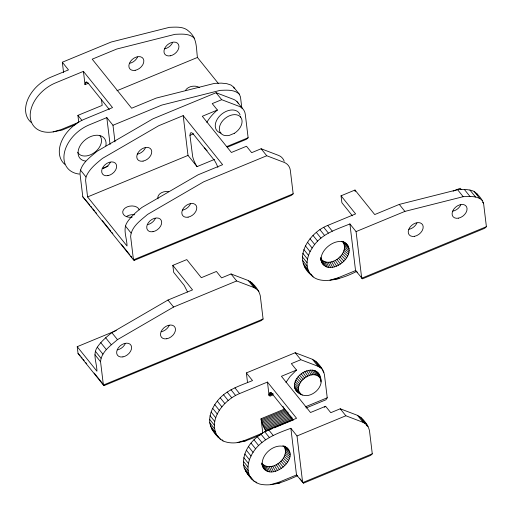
<?xml version="1.0" encoding="UTF-8"?>
<svg xmlns="http://www.w3.org/2000/svg" width="512" height="512" viewBox="0 0 512 512"><rect width="100%" height="100%" fill="white"/><g stroke="black" fill="none" stroke-linecap="round" stroke-linejoin="round"><path stroke-width="0.77" d="M272.87 394.995L270.01 396.179L269.069 395.341C268.499 392.947 271.072 391.827 272.333 394.003L293.37 420.192M238.291 103.309A19.693 13.51 -38.8 0 0 233.338 99.283L216.083 92.71L153.011 118.79L96.883 151.392C90.048 157.357 80.685 163.597 79.981 173.485L82.803 196.813L133.459 259.853L134.298 260.339L291.462 195.354L293.171 193.811L290.349 170.483A19.693 13.51 -38.8 0 0 283.994 162.323L266.739 155.75L261.126 148.755L251.661 152.672L246.496 146.246L231.405 152.486L202.304 116.275L217.395 110.035L212.23 103.61L221.702 99.699L238.957 106.272A19.693 13.51 -38.8 0 1 245.306 114.432L248.128 137.766L246.419 139.302L227.36 147.187M85.997 176.966L85.6 180.474L87.59 196.934L127.014 245.997C127.053 238.106 122.368 229.19 127.379 221.958C131.264 216.237 136.538 211.699 141.926 207.443L198.054 174.835L222.611 164.685L183.187 115.622L158.63 125.779L102.502 158.381C96.096 163.603 89.165 169.069 85.997 176.966L80.378 169.978M77.222 346.682L96.934 371.206C96.973 363.315 92.288 354.4 97.299 347.168C101.184 341.446 106.458 336.909 111.846 332.653L167.974 300.045L192.531 289.894L172.819 265.363L186.771 259.597L201.325 277.702L216.416 271.456L221.581 277.882L231.046 273.971L248.301 280.544C253.805 283.526 258.784 289.587 260.269 295.693L263.091 319.027L261.382 320.563L104.224 385.549L103.386 385.062L78.054 353.542L77.222 346.682L116.282 330.528M263.091 319.027L103.386 385.062L100.557 361.734C101.267 351.846 110.63 345.606 117.466 339.642L173.594 307.04L236.659 280.96L253.914 287.533L257.568 289.888L258.867 291.558M266.739 155.75L203.667 181.824L147.539 214.432C140.71 220.397 131.341 226.637 130.637 236.518L133.459 259.853L293.171 193.811M260.691 434.758C249.242 439.622 235.558 446.285 223.066 440.96C216.704 436.922 211.13 430.317 209.754 422.758C208.966 414.861 212.493 407.213 217.286 401.133C225.875 389.875 240.026 385.747 252.518 380.582L246.362 372.922L295.194 352.73L312.448 359.302C318.035 362.413 322.758 368.262 324.416 374.458L327.238 397.786L325.907 399.802L306.112 407.987M218.08 437.158C206.771 420.461 223.802 399.846 239.558 393.6L267.462 382.061L296.563 418.278L268.659 429.818C254.285 435.955 240.307 451.296 244.166 467.93C247.36 474.733 252.378 481.818 259.898 484.109C272.966 487.059 285.875 480.838 297.542 475.757L296.506 474.957L290.861 428.301C275.693 433.779 258.426 440.39 251.021 456.026C247.437 463.136 246.323 472.64 251.802 479.123M310.848 274.752C291.603 258.547 309.299 232.57 327.706 225.446L355.61 213.907L341.056 195.802L355.008 190.029L374.72 214.56L399.283 204.403L457.574 189.696C463.11 189.363 468.877 189.139 474.086 191.373C478.093 194.496 481.76 198.573 483.578 203.36L486.4 226.688L484.704 228.288L362.547 278.797L355.552 270.586L349.907 223.93C337.421 229.088 323.264 233.222 314.682 244.474C309.882 250.554 306.355 258.202 307.149 266.106C311.379 289.99 343.539 278.438 356.589 271.386L357.581 272.621M261.728 463.053C270.528 473.894 291.194 457.869 283.885 446.381C304.813 456.198 267.603 486.15 261.837 464.019M321.542 261.888C317.434 248.352 343.795 231.648 349.101 248.755C351.04 262.49 324.544 277.331 320.666 258.899M322.163 263.334L320.774 258.682C329.574 269.523 350.24 253.491 342.931 242.01L347.258 244.448M294.374 385.242C295.77 369.741 322.65 361.728 320.96 383.488C319.462 389.389 314.259 394.022 308.397 395.418C302.266 396.774 294.118 391.981 294.374 385.242L298.438 388.403L298.778 391.213L301.094 394.362M298.438 388.403C298.758 378.65 314.995 368.723 320.832 379.149M88.704 83.13L85.03 84.653L85.344 82.714L86.81 82.112M214.566 159.379L197.056 166.618A10.01 2.861 67.5 0 1 192.653 156.544L189.958 135.322L190.272 133.389A10.157 2.899 67.5 0 1 193.216 133.984L214.259 160.173A10.157 2.899 67.5 0 1 217.875 167.398M285.958 382.426L290.106 376.448L296.506 370.054L291.347 363.629L300.813 359.718L318.067 366.291L321.722 368.646M296.506 370.054L281.414 376.294L310.515 412.512L325.606 406.272L330.771 412.691L340.237 408.781L357.491 415.354C363.078 418.464 367.802 424.307 369.459 430.502L372.282 453.83L370.605 455.424L303.501 483.168L296.506 474.957L278.931 482.227L270.925 484.544M324.486 407.29L325.606 406.272M63.565 72.506L62.323 62.227L111.155 42.035L169.453 27.328C175.898 27.104 183.616 26.266 188.666 31.142C197.28 38.176 196.083 47.309 197.44 57.453L218.4 83.539M64.8 164.314A31.622 21.696 -38.8 0 1 61.709 140.973A31.622 21.696 -38.8 0 1 84.621 119.123L112.525 107.584L83.424 71.373L55.52 82.906A31.622 21.696 -38.8 0 0 30.221 114.381A31.622 21.696 -38.8 0 0 53.165 131.885L62.003 130.118L75.917 124.365M116.966 90.733L197.44 57.453M114.989 141.875L112.979 125.267L106.822 117.606L89.242 124.87A31.622 21.696 -38.8 0 0 64.403 152.742A31.622 21.696 -38.8 0 0 79.302 174.086M112.979 125.267L161.811 105.075L220.109 90.368C226.554 90.144 234.272 89.306 239.322 94.182L240.493 97.037L241.811 107.923M102.214 168.506L108.077 166.08M189.958 135.322L193.536 133.843M87.59 196.934L188.006 155.418L197.056 166.618M226.867 146.554L248.128 137.766M453.133 191.174L460.23 188.243L461.216 189.472M349.907 223.93L356.064 231.59L404.896 211.398L463.194 196.685C469.638 196.467 477.357 195.629 482.406 200.506M329.971 280.173L337.978 277.856L355.552 270.586L356.589 271.386M486.4 226.688L361.709 278.246L356.064 231.59M269.626 393.03L271.091 392.422M269.382 393.408L270.848 392.8M269.216 393.939L271.418 393.03M272.064 393.395L269.126 394.605L272.141 393.53M237.203 442.579L245.203 440.262L262.784 432.992L261.062 418.746L284.506 409.05L285.363 409.818L261.242 419.795L263.136 425.779L266.074 431.2L268.998 429.99M261.491 420.922L286.278 410.669M261.811 422.099L287.238 411.584M262.202 423.315L288.224 412.55M262.643 424.55L288.493 413.862M305.248 406.88L327.238 397.786M263.136 425.779L289.498 414.88M263.674 426.989L290.483 415.898M264.25 428.147L291.424 416.915M264.845 429.254L292.326 417.888M265.453 430.272L292.422 419.123M270.464 429.382L272.666 428.474M274.125 427.866L292.435 420.294M290.861 428.301L297.018 435.962L345.856 415.77L363.11 422.342L366.758 424.691M372.282 453.83L302.662 482.618L297.018 435.962M53.165 131.885L61.165 129.568L78.746 122.298L77.907 115.373L102.189 105.402L101.434 99.162M267.462 382.061L269.069 395.341L272.653 393.875M269.069 395.341L273.44 393.946M241.587 441.53L246.042 440.813L245.203 440.262M333.958 279.264L339.008 278.656L337.978 277.856M274.918 483.635L279.962 483.027L278.931 482.227M288.211 448.819C277.677 440.096 259.744 453.677 262.496 466.259M261.126 148.755L278.381 155.334A19.693 13.51 -38.8 0 1 284.237 161.312M342.758 241.446L344.774 242.554M284.384 446.182L285.728 446.925M342.63 241.459L346.131 243.386M284.288 446.214L287.085 447.763M341.939 241.248L343.226 241.965M282.893 445.619L284.179 446.336M343.712 243.123L348.141 245.715M284.666 447.494L289.094 450.086M344.256 244.403L348.762 247.162M285.21 448.774L289.715 451.533M344.557 245.811L349.101 248.755M285.51 450.182L290.061 453.126M298.637 392.582L302.278 395.027M296.218 390.88L300.102 393.491M295.354 389.709L299.322 392.435M344.608 247.322L349.158 250.47M285.562 451.693L290.118 454.842M294.752 388.358L298.778 391.213M294.419 386.854L298.483 389.862M344.41 248.909L348.934 252.262M285.363 453.28L289.888 456.634M194.285 38.131C189.229 33.254 181.51 34.093 175.066 34.317L116.774 49.024L92.211 59.181L131.635 108.237L156.198 98.086L214.49 83.379L221.274 83.123L226.822 83.686L231.002 85.05L233.709 87.194L239.322 94.182M343.962 250.534L348.429 254.106M284.915 454.906L289.382 458.477M294.605 383.546L298.65 386.874M343.277 252.166L347.648 255.955M284.23 456.538L288.602 460.326M295.117 381.805L299.11 385.306M206.246 149.805L207.091 150.573M306.227 268.998L307.93 270.598M295.891 380.064L299.808 383.738M247.181 473.37L248.32 474.438M342.362 253.773L346.618 257.773M283.315 458.144L287.571 462.15M82.803 196.813L89.939 205.133M78.054 353.542L80.205 355.661M296.915 378.355L300.73 382.195M341.248 255.322L345.35 259.533M282.202 459.693L286.304 463.904M298.163 376.723L301.856 380.723M339.942 256.781L343.878 261.184M280.902 461.152L284.832 465.555M299.603 375.2L303.155 379.354M338.49 258.118L342.227 262.701M279.443 462.49L283.181 467.072M474.086 191.373L479.699 198.362M482.643 202.195L483.578 203.36M469.907 190.01L475.52 196.998M464.358 189.446L469.971 196.435M457.574 189.696L463.194 196.685M399.283 204.403L404.896 211.398M352.416 215.821L341.894 202.726L341.056 195.802M236.992 101.638L242.605 108.627M327.706 225.446L332.326 231.194M216.083 92.71L221.702 99.699M323.75 227.328L328.371 233.082M361.056 276.947L362.547 278.797M319.93 229.651L324.55 235.405M316.326 232.365L320.947 238.112M313.018 235.411L317.638 241.158M310.054 238.726L314.682 244.474M307.514 242.246L312.141 248M305.446 245.901L310.067 251.654M303.885 249.613L308.506 255.366M302.867 253.312L307.488 259.066M302.406 256.915L307.027 262.669M302.528 260.352L307.149 266.106M303.213 263.558L307.834 269.306M310.81 274.003L313.12 276.877M304.454 266.458L309.075 272.211M323.021 370.317L316.102 361.658M368.064 426.368L362.445 419.379L363.053 420.678M314.438 360.301L320.051 367.29M359.475 416.352L365.094 423.341M322.989 371.104L323.93 372.269M366.163 424.826L367.098 425.99M250.285 281.542L255.904 288.531M254.63 287.104L255.565 288.269M312.448 359.302L318.067 366.291M357.491 415.354L363.11 422.342M248.301 280.544L253.914 287.533M109.331 109.498L88.294 83.315A10.157 2.899 67.5 0 0 85.344 82.714M62.323 62.227L68.48 69.888L50.899 77.158A31.622 21.696 -38.8 0 0 27.987 99.008A31.622 21.696 -38.8 0 0 31.078 122.349M295.194 352.73L300.813 359.718M340.237 408.781L345.856 415.77M231.046 273.971L236.659 280.96M77.907 115.373L81.856 120.282M125.421 226.022L131.04 233.018M167.974 300.045L173.594 307.04M90.931 206.368L91.93 207.61M92.928 208.851L94.426 210.714M95.418 211.955L96.416 213.197M102.4 220.64L110.874 231.181M111.872 232.422L112.864 233.664M121.338 244.211L129.811 254.752M130.81 255.994L131.808 257.235M133.306 259.098L134.298 260.339M234.938 387.853L239.558 393.6M268.659 429.818L273.286 435.565M230.982 389.734L235.603 395.488M264.704 431.699L269.325 437.453M300.026 478.848L303.501 483.168M227.162 392.058L231.782 397.811M260.883 434.022L265.51 439.776M223.558 394.771L228.179 400.518M257.286 436.736L261.907 442.483M220.243 397.818L224.864 403.565M253.971 439.782L258.592 445.53M217.286 401.133L221.907 406.88M251.014 443.098L255.635 448.845M214.746 404.653L219.366 410.406M248.474 446.618L253.094 452.371M212.678 408.307L217.299 414.061M246.4 450.272L251.021 456.026M211.117 412.019L215.738 417.773M244.838 453.99L249.459 459.738M210.093 415.718L214.714 421.472M243.821 457.683L248.442 463.437M209.638 419.322L214.259 425.075M243.36 461.286L247.987 467.04M209.754 422.758L214.374 428.512M243.482 464.723L248.102 470.477M222.144 439.808L223.066 440.96M255.866 481.773L256.787 482.925M210.445 425.965L215.066 431.712M244.166 467.93L248.787 473.677M217.574 435.834L220.352 439.283M250.374 476.653L254.074 481.248M211.686 428.864L216.307 434.611M245.408 470.829L250.029 476.582M111.846 332.653L117.466 339.642M105.651 337.76L111.27 344.749M100.762 342.643L106.381 349.632M97.299 347.168L102.912 354.157M95.341 351.238L100.96 358.227M94.944 354.739L100.557 361.734M81.203 356.902L82.202 358.15M83.206 359.392L84.205 360.64M85.709 362.509L86.707 363.75M94.214 373.094L104.224 385.549M301.21 373.824L304.608 378.112M361.146 417.702L362.01 418.822M251.949 282.899L253.856 285.869M336.902 259.315L340.429 264.051M277.856 463.686L281.389 468.422M302.95 372.621L306.17 377.024M204.563 147.878L205.395 149.03M284.506 409.05L283.002 406.451M335.226 260.333L338.528 265.21M276.179 464.704L279.482 469.581M304.781 371.622L307.821 376.128M306.656 370.848L309.51 375.424M333.485 261.165L336.557 266.144M274.438 465.536L277.51 470.515M308.538 370.31L311.213 374.944M331.718 261.786L334.56 266.848M272.672 466.157L275.514 471.219M310.387 370.029L312.877 374.688M329.965 262.182L332.57 267.302M270.918 466.554L273.523 471.674M312.16 370.01L314.477 374.669M328.256 262.349L330.637 267.494M313.818 370.253L315.968 374.886M269.21 466.726L271.59 471.866M315.322 370.746L317.325 375.334M326.624 262.285L328.794 267.418M267.578 466.662L269.747 471.789M316.64 371.482L318.515 376M320.64 380.666L321.171 381.958M476.794 193.517L477.67 195.654M233.709 87.194L234.291 88.621M317.741 372.448L319.507 376.87M319.802 377.146L321.126 380.499M318.605 373.619L320.288 377.926M325.114 261.99L327.078 267.085M266.067 466.362L268.032 471.456M187.546 291.994L184.179 285.382L173.658 272.288L172.819 265.363M323.744 261.472L325.53 266.496M264.698 465.843L266.483 470.867M322.547 260.736L324.173 265.658M263.507 465.107L265.133 470.035M320.717 257.216L321.146 258.579M321.555 259.795L323.046 264.602M262.509 464.166L264 468.973M261.926 463.718L263.117 467.706M320.774 258.861L321.203 260.294M319.206 374.97L319.533 376.474M261.062 418.746L261.242 419.795M355.008 190.029L355.194 191.571M246.362 372.922L247.507 382.413M183.187 115.622L188.006 155.418M106.822 117.606L110.074 144.493M83.424 71.373L85.03 84.653M221.024 133.062A14.176 9.728 -38.8 0 1 220.493 115.181A14.176 9.728 -38.8 0 1 240.096 114.95M240.422 116.454A14.176 9.728 -38.8 0 1 240.486 117.523M190.515 203.814A8.422 5.779 -38.8 0 1 182.477 210.176M110.374 162.278A8.422 5.779 -38.8 0 1 102.336 168.64M155.418 218.33A8.422 5.779 -38.8 0 1 147.379 224.691M145.478 147.763A8.422 5.779 -38.8 0 1 137.44 154.131M206.803 122.394A34.771 23.859 -38.8 0 1 217.395 110.035M157.984 198.848A8.422 5.632 -6.9 0 1 168.742 191.539M132.147 217.165A8.422 5.632 -6.9 0 1 122.803 213.056A8.422 5.632 -6.9 0 1 129.549 206.17A8.422 5.632 -6.9 0 1 139.283 209.882M126.509 216.506A8.422 5.638 -6.9 0 1 134.707 214.765M185.389 90.618A8.422 5.632 -6.9 0 1 199.584 87.603M85.709 161.101A15.75 10.81 -38.8 0 1 79.021 148.006A15.75 10.81 -38.8 0 1 95.949 135.27A15.75 10.81 -38.8 0 1 105.85 145.939M137.574 56.973A8.422 5.779 -38.8 0 1 129.53 63.334M172.672 42.458A8.422 5.779 -38.8 0 1 164.634 48.826M99.846 135.686A13.907 9.542 -38.8 0 1 94.624 152.416A13.907 9.542 -38.8 0 1 77.69 152.358M169.216 325.395A8.422 5.779 -38.8 0 1 161.171 331.763M125.338 343.539A8.422 5.779 -38.8 0 1 117.299 349.901M416.922 222.976A8.422 5.779 -38.8 0 1 408.883 229.338M460.8 204.832A8.422 5.779 -38.8 0 1 452.755 211.194M234.323 133.312L229.286 135.398A12.781 8.768 -38.8 0 1 220.698 123.718A12.781 8.768 -38.8 0 1 239.405 115.981A12.781 8.768 -38.8 0 1 234.323 133.312M188.096 217.165A8.422 5.779 -38.8 0 0 196.307 205.779A8.422 5.779 -38.8 0 0 183.494 208.154A8.422 5.779 -38.8 0 0 188.096 217.165M143.053 161.12A8.422 5.779 -38.8 0 0 151.27 149.728A8.422 5.779 -38.8 0 0 138.451 152.102A8.422 5.779 -38.8 0 0 143.053 161.12M152.998 231.68A8.422 5.779 -38.8 0 0 161.21 220.294A8.422 5.779 -38.8 0 0 148.397 222.669A8.422 5.779 -38.8 0 0 152.998 231.68M107.955 175.629A8.422 5.779 -38.8 0 0 116.166 164.243A8.422 5.779 -38.8 0 0 103.354 166.618A8.422 5.779 -38.8 0 0 107.955 175.629M135.149 70.33A8.422 5.779 -38.8 0 0 143.36 58.938A8.422 5.779 -38.8 0 0 130.547 61.312A8.422 5.779 -38.8 0 0 135.149 70.33M170.246 55.814A8.422 5.779 -38.8 0 0 178.464 44.429A8.422 5.779 -38.8 0 0 165.645 46.803A8.422 5.779 -38.8 0 0 170.246 55.814M166.79 338.752A8.422 5.779 -38.8 0 0 175.002 327.36A8.422 5.779 -38.8 0 0 162.189 329.734A8.422 5.779 -38.8 0 0 166.79 338.752M122.918 356.89A8.422 5.779 -38.8 0 0 131.13 345.504A8.422 5.779 -38.8 0 0 118.317 347.878A8.422 5.779 -38.8 0 0 122.918 356.89M414.502 236.326A8.422 5.779 -38.8 0 0 422.714 224.941A8.422 5.779 -38.8 0 0 409.901 227.315A8.422 5.779 -38.8 0 0 414.502 236.326M458.374 218.182A8.422 5.779 -38.8 0 0 466.586 206.797A8.422 5.779 -38.8 0 0 453.773 209.171A8.422 5.779 -38.8 0 0 458.374 218.182"/></g></svg>
